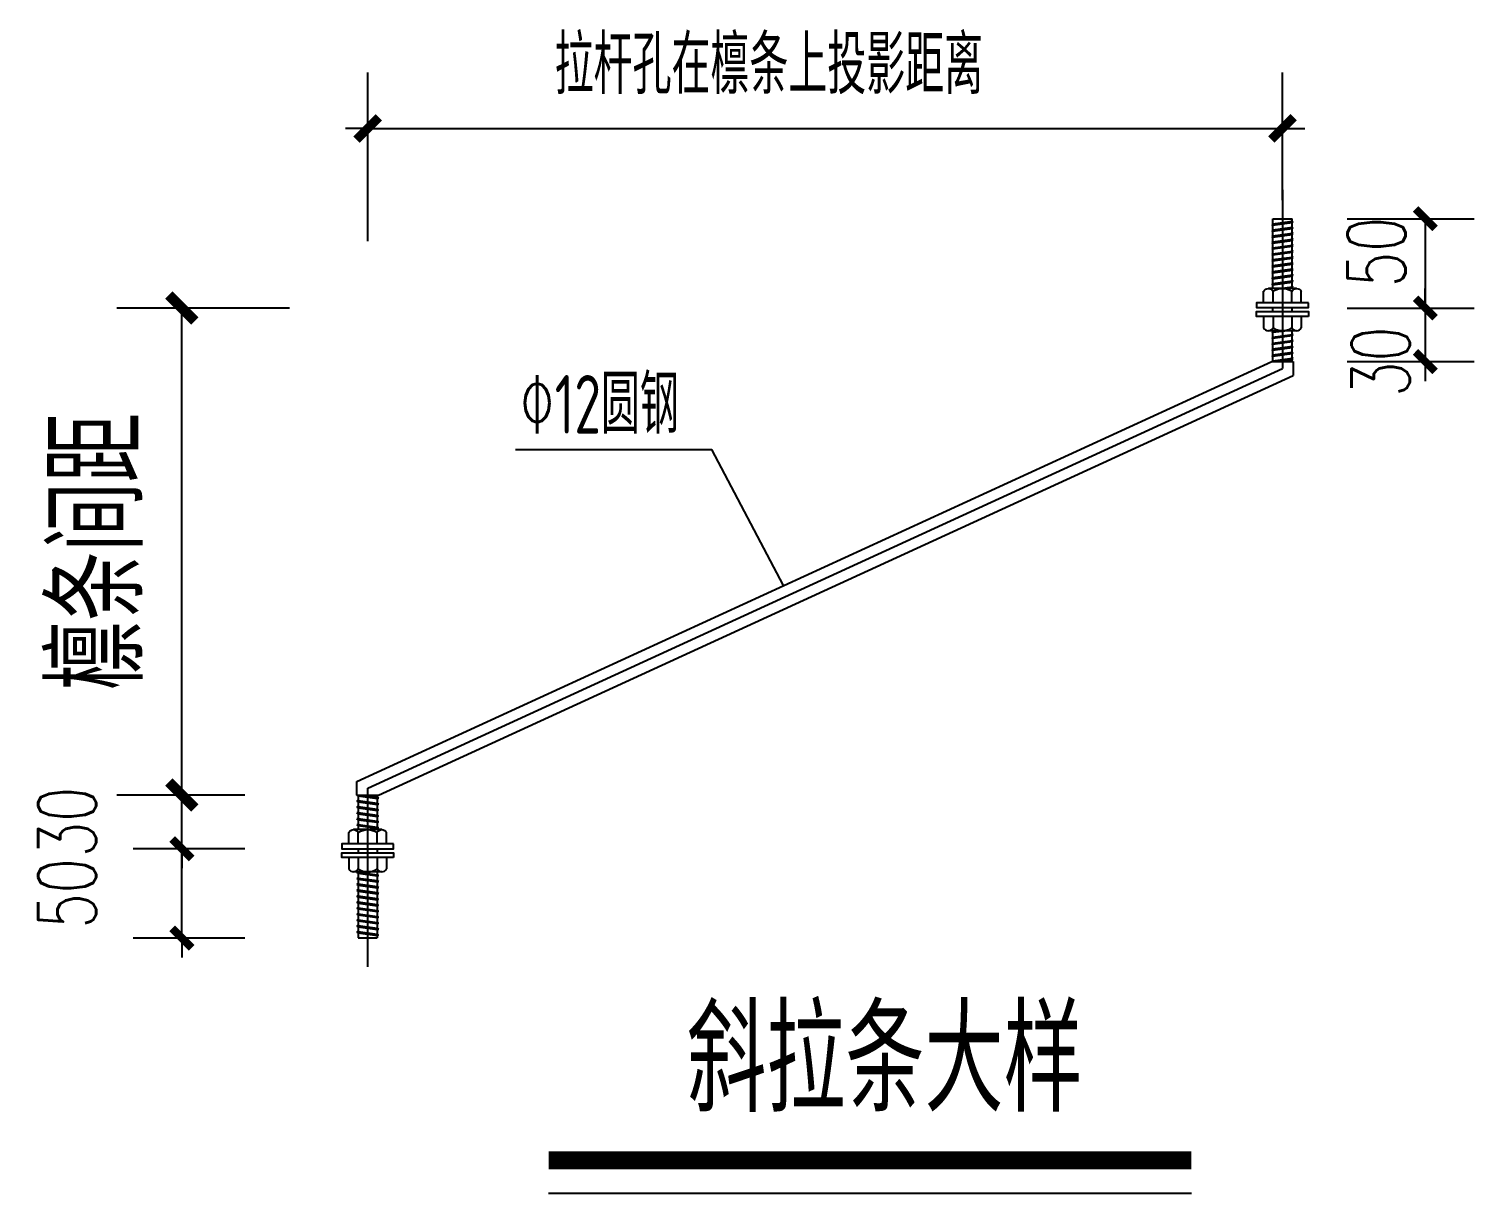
# Model space of a CAD drawing. Extents: x 2025205 to 2402328, y -557483 to 329036.
# Drawn here: x 2153937 to 2165038, y -32852 to -23911 of the extents above; entities that cross this region are included whole.
import ezdxf

# ---------------------------------------------------------------- set-up
doc = ezdxf.new("R2010")
doc.units = 0
doc.header["$LTSCALE"] = 1500
doc.header["$MEASUREMENT"] = 0
doc.linetypes.add('DOTE', pattern=[2.42, 2, -0.2, 0.02, -0.2])
for name, color, linetype in [('11', 3, 'Continuous'), ('DOTE', 252, 'DOTE'), ('LT', 4, 'Continuous'), ('PUB_DIM', 3, 'Continuous'), ('TEXT', 7, 'Continuous'), ('支撑', 130, 'Continuous'), ('标注', 7, 'Continuous'), ('轴线', 253, 'Continuous')]:
    doc.layers.add(name, color=color, linetype=linetype)
doc.styles.add('_TCH_DIM_T3', font='SIMPLEX.shx', dxfattribs={"width": 0.705882, "bigfont": 'GBCBIG.shx'})
doc.styles.add('DIM_FONT', font='SIMPLEX.shx', dxfattribs={"width": 0.8})
doc.styles.get("Standard").update_dxf_attribs({"font": 'TSSDENG', "width": 0.7, "bigfont": 'TSSDCHN'})
doc.styles.add('TSSD_DIMENSION', font='tssdeng.shx', dxfattribs={"width": 0.8, "bigfont": 'tssdchn.shx'})
doc.styles.add('TSSD_REIN', font='TSSDENG', dxfattribs={"width": 0.8, "bigfont": 'TSSDCHN'})
doc.dimstyles.new('_TCH_ARCH&&150', dxfattribs={"dimtxt": 446.25, "dimasz": 150, "dimexe": 375, "dimexo": 450, "dimgap": 189.375, "dimtad": 1, "dimdec": 0, "dimzin": 0, "dimdsep": 46, "dimtxsty": '_TCH_DIM_T3', "dimblk": 'ARCHTICK', "dimcen": 0.09, "dimclrt": 7, "dimazin": 2, "dimtfac": 1, "dimtdec": 0, "dimtmove": 2, "dimatfit": 0, "dimfxl": 1, "dimtolj": 1, "dimtzin": 0, "dimarcsym": 0})
doc.dimstyles.new('DIMN200', dxfattribs={"dimscale": 2, "dimtxt": 300, "dimasz": 100, "dimexe": 250, "dimexo": 300, "dimgap": 150, "dimtad": 1, "dimdec": 0, "dimzin": 0, "dimdsep": 46, "dimtxsty": 'DIM_FONT', "dimblk": 'ARCHTICK', "dimcen": 0.09, "dimclrt": 7, "dimazin": 2, "dimtfac": 1, "dimtdec": 0, "dimtix": 1, "dimtmove": 2, "dimatfit": 3, "dimtolj": 1, "dimtzin": 0, "dimarcsym": 0})

# ---------------------------------------------------------------- blocks, each defined once
blk = doc.blocks.new('_ArchTick')
at = {"color": 0, "linetype": 'ByBlock', "const_width": 0.4}
blk.add_lwpolyline([(-0.5, -0.5), (0.5, 0.5)], dxfattribs=at)
blk = doc.blocks.new('*D263')
at = {"layer": 'Defpoints', "color": 0, "transparency": 16777216}
for p in [(2163612, -26055), (2163612, -26466), (2164663, -26466)]:
    blk.add_point(p, dxfattribs=at)
at = {"layer": 'PUB_DIM', "color": 0, "lineweight": -2, "transparency": 16777216}
for p, q in [((2164663, -26055), (2164663, -25905)), ((2164062, -26055), (2165038, -26055)), ((2164663, -26055), (2164663, -26466)), ((2164062, -26466), (2165038, -26466)), ((2164663, -26466), (2164663, -26616))]:
    blk.add_line(p, q, dxfattribs=at)
at = {"layer": 'PUB_DIM', "color": 0, "lineweight": -2, "transparency": 16777216, "xscale": 150, "yscale": 150, "zscale": 150}
for p, rotation in [((2164663, -26055), 270), ((2164663, -26466), 90)]:
    blk.add_blockref('_ArchTick', p, dxfattribs=dict(at, rotation=rotation))
at = {"layer": 'PUB_DIM', "color": 7, "transparency": 16777216, "insert": (2164320, -26466), "char_height": 446.2, "attachment_point": 5, "rotation": 90, "style": '_TCH_DIM_T3'}
blk.add_mtext('\\A1;30', dxfattribs=at)
blk = doc.blocks.new('*D264')
at = {"layer": 'Defpoints', "color": 0, "transparency": 16777216}
for p in [(2163612, -25369), (2163612, -26055), (2164663, -26055)]:
    blk.add_point(p, dxfattribs=at)
at = {"layer": 'PUB_DIM', "color": 0, "lineweight": -2, "transparency": 16777216}
for p, q in [((2164062, -25369), (2165038, -25369)), ((2164663, -25369), (2164663, -26055)), ((2164062, -26055), (2165038, -26055))]:
    blk.add_line(p, q, dxfattribs=at)
at = {"layer": 'PUB_DIM', "color": 0, "lineweight": -2, "transparency": 16777216, "xscale": 150, "yscale": 150, "zscale": 150}
for p, rotation in [((2164663, -25369), 90), ((2164663, -26055), 270)]:
    blk.add_blockref('_ArchTick', p, dxfattribs=dict(at, rotation=rotation))
at = {"layer": 'PUB_DIM', "color": 7, "transparency": 16777216, "insert": (2164289, -25624), "char_height": 446.2, "attachment_point": 5, "rotation": 90, "style": '_TCH_DIM_T3'}
blk.add_mtext('\\A1;50', dxfattribs=at)
blk = doc.blocks.new('*D265')
at = {"layer": 'Defpoints', "color": 0, "transparency": 16777216}
for p in [(2155112, -26055), (2156539, -26055), (2156045, -29795)]:
    blk.add_point(p, dxfattribs=at)
at = {"layer": 'PUB_DIM', "color": 0, "lineweight": -2, "transparency": 16777216}
for p, q in [((2155939, -26055), (2154612, -26055)), ((2155112, -29795), (2155112, -26055)), ((2155445, -29795), (2154612, -29795))]:
    blk.add_line(p, q, dxfattribs=at)
at = {"layer": 'PUB_DIM', "color": 0, "lineweight": -2, "transparency": 16777216, "xscale": 200, "yscale": 200, "zscale": 200}
for p, rotation in [((2155112, -26055), 90), ((2155112, -29795), 270)]:
    blk.add_blockref('_ArchTick', p, dxfattribs=dict(at, rotation=rotation))
at = {"layer": 'PUB_DIM', "color": 7, "transparency": 16777216, "insert": (2154462, -27925), "char_height": 700, "attachment_point": 5, "rotation": 90, "style": 'TSSD_DIMENSION'}
blk.add_mtext('\\A1;檩条间距', dxfattribs=at)
blk = doc.blocks.new('A$C0B074880')
at = {"layer": '支撑', "linetype": 'Continuous'}
for p, q in [((0, 205.4), (0, 85.4)), ((0, 198.8), (193.3, 198.8)), ((300, 198.8), (323, 198.8)), ((429.7, 198.8), (800, 198.8)), ((800, 198.8), (800, 92.1)), ((0, 92.1), (193.3, 92.1)), ((300, 92.1), (323, 92.1)), ((429.7, 92.1), (800, 92.1))]:
    blk.add_line(p, q, dxfattribs=at)
for points in [[(209.3, 250.9, 0.607359), (209.3, 198.2, 0.607359)], [(413.7, 250.9, -0.607359), (413.7, 198.2, -0.607359)], [(209.4, 198.2, 0.303653), (209.4, 92.7, 0.303653)], [(413.7, 198.2, -0.303653), (413.7, 92.7, -0.303653)], [(209.3, 92.7, 0.607359), (209.3, 40, 0.607359)], [(413.7, 92.7, -0.607359), (413.7, 40, -0.607359)]]:
    blk.add_lwpolyline(points, format="xyb", dxfattribs=at)
for points in [[(273.3, 250.9), (209.3, 250.9)], [(273.3, 0), (273.3, 290.9), (300, 290.9), (300, 0), (273.3, 0)], [(349.7, 0), (349.7, 290.9), (323, 290.9), (323, 0), (349.7, 0)], [(349.7, 250.9), (413.7, 250.9)], [(193.3, 66.4), (193.3, 224.5)], [(273.3, 198.2), (209.3, 198.2)], [(349.7, 198.2), (413.7, 198.2)], [(429.7, 66.4), (429.7, 224.5)], [(273.3, 92.7), (209.3, 92.7)], [(349.7, 92.7), (413.7, 92.7)], [(273.3, 40), (209.3, 40)], [(349.7, 40), (413.7, 40)]]:
    blk.add_lwpolyline(points, dxfattribs=at)
at = {"layer": '标注', "linetype": 'Continuous'}
for p, q in [((4.3, 198.8), (0, 205.4)), ((0, 205.4), (16.7, 85.4)), ((0, 181.2), (12.4, 92.1)), ((4.3, 198.8), (19.1, 92.1)), ((30.9, 198.8), (33.3, 205.4)), ((30.9, 198.8), (45.7, 92.1)), ((37.6, 198.8), (33.3, 205.4)), ((33.3, 205.4), (50, 85.4)), ((37.6, 198.8), (52.4, 92.1)), ((64.2, 198.8), (66.7, 205.4)), ((64.2, 198.8), (79, 92.1)), ((71, 198.8), (66.7, 205.4)), ((66.7, 205.4), (83.3, 85.4)), ((71, 198.8), (85.8, 92.1)), ((97.6, 198.8), (100, 205.4)), ((97.6, 198.8), (112.4, 92.1)), ((104.3, 198.8), (100, 205.4)), ((100, 205.4), (116.7, 85.4)), ((104.3, 198.8), (119.1, 92.1)), ((130.9, 198.8), (133.3, 205.4)), ((130.9, 198.8), (145.7, 92.1)), ((133.3, 205.4), (150, 85.4)), ((137.6, 198.8), (133.3, 205.4)), ((137.6, 198.8), (152.4, 92.1)), ((164.2, 198.8), (166.7, 205.4)), ((164.2, 198.8), (179, 92.1)), ((166.7, 205.4), (183.3, 85.4)), ((171, 198.8), (166.7, 205.4)), ((171, 198.8), (185.8, 92.1)), ((430.9, 198.8), (433.3, 205.4)), ((430.9, 198.8), (445.7, 92.1)), ((437.6, 198.8), (433.3, 205.4)), ((433.3, 205.4), (450, 85.4)), ((437.6, 198.8), (452.4, 92.1)), ((464.2, 198.8), (466.7, 205.4)), ((464.2, 198.8), (479, 92.1)), ((471, 198.8), (466.7, 205.4)), ((466.7, 205.4), (483.3, 85.4)), ((471, 198.8), (485.8, 92.1)), ((497.6, 198.8), (500, 205.4)), ((497.6, 198.8), (512.4, 92.1)), ((504.3, 198.8), (500, 205.4)), ((500, 205.4), (516.7, 85.4)), ((504.3, 198.8), (519.1, 92.1)), ((530.9, 198.8), (533.3, 205.4)), ((530.9, 198.8), (545.7, 92.1)), ((537.6, 198.8), (533.3, 205.4)), ((533.3, 205.4), (550, 85.4)), ((537.6, 198.8), (552.4, 92.1)), ((564.2, 198.8), (566.7, 205.4)), ((564.2, 198.8), (579, 92.1)), ((571, 198.8), (566.7, 205.4)), ((566.7, 205.4), (583.3, 85.4)), ((571, 198.8), (585.8, 92.1)), ((597.6, 198.8), (600, 205.4)), ((597.6, 198.8), (612.4, 92.1)), ((604.3, 198.8), (600, 205.4)), ((600, 205.4), (616.7, 85.4)), ((604.3, 198.8), (619.1, 92.1)), ((630.9, 198.8), (633.3, 205.4)), ((630.9, 198.8), (645.7, 92.1)), ((637.6, 198.8), (633.3, 205.4)), ((633.3, 205.4), (650, 85.4)), ((637.6, 198.8), (652.4, 92.1)), ((664.2, 198.8), (666.7, 205.4)), ((664.2, 198.8), (679, 92.1)), ((671, 198.8), (666.7, 205.4)), ((666.7, 205.4), (683.3, 85.4)), ((671, 198.8), (685.8, 92.1)), ((697.6, 198.8), (700, 205.4)), ((697.6, 198.8), (712.4, 92.1)), ((704.3, 198.8), (700, 205.4)), ((700, 205.4), (716.7, 85.4)), ((704.3, 198.8), (719.1, 92.1)), ((730.9, 198.8), (733.3, 205.4)), ((730.9, 198.8), (745.7, 92.1)), ((737.6, 198.8), (733.3, 205.4)), ((733.3, 205.4), (750, 85.4)), ((737.6, 198.8), (752.4, 92.1)), ((764.2, 198.8), (766.7, 205.4)), ((764.2, 198.8), (779, 92.1)), ((771, 198.8), (766.7, 205.4)), ((766.7, 205.4), (783.3, 85.4)), ((771, 198.8), (785.8, 92.1)), ((12.4, 92.1), (16.7, 85.4)), ((16.7, 85.4), (19.1, 92.1)), ((45.7, 92.1), (50, 85.4)), ((50, 85.4), (52.4, 92.1)), ((79, 92.1), (83.3, 85.4)), ((83.3, 85.4), (85.8, 92.1)), ((112.4, 92.1), (116.7, 85.4)), ((116.7, 85.4), (119.1, 92.1)), ((145.7, 92.1), (150, 85.4)), ((150, 85.4), (152.4, 92.1)), ((179, 92.1), (183.3, 85.4)), ((183.3, 85.4), (185.8, 92.1)), ((445.7, 92.1), (450, 85.4)), ((450, 85.4), (452.4, 92.1)), ((479, 92.1), (483.3, 85.4)), ((483.3, 85.4), (485.8, 92.1)), ((512.4, 92.1), (516.7, 85.4)), ((516.7, 85.4), (519.1, 92.1)), ((545.7, 92.1), (550, 85.4)), ((550, 85.4), (552.4, 92.1)), ((579, 92.1), (583.3, 85.4)), ((583.3, 85.4), (585.8, 92.1)), ((612.4, 92.1), (616.7, 85.4)), ((616.7, 85.4), (619.1, 92.1)), ((645.7, 92.1), (650, 85.4)), ((650, 85.4), (652.4, 92.1)), ((679, 92.1), (683.3, 85.4)), ((683.3, 85.4), (685.8, 92.1)), ((712.4, 92.1), (716.7, 85.4)), ((716.7, 85.4), (719.1, 92.1)), ((745.7, 92.1), (750, 85.4)), ((750, 85.4), (752.4, 92.1)), ((779, 92.1), (783.3, 85.4)), ((783.3, 85.4), (785.8, 92.1))]:
    blk.add_line(p, q, dxfattribs=at)
blk = doc.blocks.new('*D266')
at = {"layer": 'Defpoints', "color": 0, "transparency": 16777216}
for p in [(2155112, -29795), (2156045, -29795), (2156045, -30207)]:
    blk.add_point(p, dxfattribs=at)
at = {"layer": 'PUB_DIM', "color": 0, "lineweight": -2, "transparency": 16777216}
for p, q in [((2155112, -29795), (2155112, -29645)), ((2155595, -29795), (2154737, -29795)), ((2155112, -30207), (2155112, -29795)), ((2155595, -30207), (2154737, -30207)), ((2155112, -30207), (2155112, -30357))]:
    blk.add_line(p, q, dxfattribs=at)
at = {"layer": 'PUB_DIM', "color": 0, "lineweight": -2, "transparency": 16777216, "xscale": 150, "yscale": 150, "zscale": 150}
for p, rotation in [((2155112, -29795), 270), ((2155112, -30207), 90)]:
    blk.add_blockref('_ArchTick', p, dxfattribs=dict(at, rotation=rotation))
at = {"layer": 'PUB_DIM', "color": 7, "transparency": 16777216, "insert": (2154230, -30001), "char_height": 446.2, "attachment_point": 5, "rotation": 90, "style": '_TCH_DIM_T3'}
blk.add_mtext('\\A1;30', dxfattribs=at)
blk = doc.blocks.new('*D267')
at = {"layer": 'Defpoints', "color": 0, "transparency": 16777216}
for p in [(2155112, -30207), (2156045, -30207), (2156045, -30893)]:
    blk.add_point(p, dxfattribs=at)
at = {"layer": 'PUB_DIM', "color": 0, "lineweight": -2, "transparency": 16777216}
for p, q in [((2155112, -30207), (2155112, -30057)), ((2155595, -30207), (2154737, -30207)), ((2155112, -30893), (2155112, -30207)), ((2155595, -30893), (2154737, -30893)), ((2155112, -30893), (2155112, -31043))]:
    blk.add_line(p, q, dxfattribs=at)
at = {"layer": 'PUB_DIM', "color": 0, "lineweight": -2, "transparency": 16777216, "xscale": 150, "yscale": 150, "zscale": 150}
for p, rotation in [((2155112, -30207), 270), ((2155112, -30893), 90)]:
    blk.add_blockref('_ArchTick', p, dxfattribs=dict(at, rotation=rotation))
at = {"layer": 'PUB_DIM', "color": 7, "transparency": 16777216, "insert": (2154230, -30550), "char_height": 446.2, "attachment_point": 5, "rotation": 90, "style": '_TCH_DIM_T3'}
blk.add_mtext('\\A1;50', dxfattribs=at)

msp = doc.modelspace()

# ---------------------------------------------------------------- linework, layer by layer
at = {"layer": '11', "color": 7}
msp.add_line((2157928.5, -32851.6, -137.1), (2162866.1, -32851.6, -137.1), dxfattribs=at)
at = {"layer": '11', "color": 7, "const_width": 137.1, "elevation": -137.1}
msp.add_lwpolyline([(2157928.5, -32599.6), (2162866.1, -32599.6)], dxfattribs=at)
at = {"layer": 'DOTE', "linetype": 'DOTE', "ltscale": 20}
msp.add_line((2156539.2, -29742.6, -137.1), (2163566.2, -26519.2, -137.1), dxfattribs=at)
at = {"layer": 'PUB_DIM'}
for p, q in [((2156539.2, -25015.2, -137.1), (2156539.2, -24246.6, -137.1)), ((2156539.2, -24675.2, -137.1), (2156367.7, -24675.2, -137.1)), ((2156539.2, -25540.7, -137.1), (2156539.2, -24720.3, -137.1)), ((2157675.4, -27142.4, -137.1), (2159183.2, -27142.4, -137.1)), ((2159733.3, -28186.9, -137.1), (2159183.2, -27142.4, -137.1))]:
    msp.add_line(p, q, dxfattribs=at)
at = {"layer": 'PUB_DIM', "color": 3}
for p, q in [((2163566.2, -25015.2, -137.1), (2163566.2, -24246.6, -137.1)), ((2156539.2, -24675.2, -137.1), (2163566.2, -24675.2, -137.1)), ((2163566.2, -24675.2, -137.1), (2163737.6, -24675.2, -137.1)), ((2163566.2, -25227.4, -137.1), (2163566.2, -24720.3, -137.1))]:
    msp.add_line(p, q, dxfattribs=at)
at = {"layer": '支撑', "linetype": 'Continuous'}
for p, q in [((2163493, -25904.6, -137.1), (2163493, -25369.3, -137.1)), ((2163493, -25369.3, -137.1), (2163639.3, -25369.3, -137.1)), ((2163639.3, -25904.6, -137.1), (2163639.3, -25369.3, -137.1)), ((2163493, -26082.4, -137.1), (2163493, -26050.9, -137.1)), ((2163639.3, -26082.4, -137.1), (2163639.3, -26050.9, -137.1)), ((2163493, -26466.4, -137.1), (2163493, -26228.7, -137.1)), ((2163639.3, -26466.4, -137.1), (2163639.3, -26228.7, -137.1)), ((2156456.9, -29689.8, -137.1), (2163483.9, -26466.4, -137.1)), ((2163483.9, -26466.4, -137.1), (2163648.4, -26466.4, -137.1)), ((2163648.4, -26466.4, -137.1), (2163648.4, -26572, -137.1)), ((2156621.5, -29795.4, -137.1), (2163648.4, -26572, -137.1)), ((2156456.9, -29795.4, -137.1), (2156456.9, -29689.8, -137.1))]:
    msp.add_line(p, q, dxfattribs=at)
at = {"layer": '支撑', "linetype": 'Continuous', "elevation": -137.1}
for points in [[(2163421.5, -25926.6, -0.607359), (2163493.9, -25926.6, -0.607359)], [(2163493.8, -25926.6, -0.3036534), (2163638.5, -25926.6, -0.3036534)], [(2163638.4, -25926.6, -0.607359), (2163710.8, -25926.6, -0.607359)], [(2163421.5, -26206.8, 0.607359), (2163493.9, -26206.8, 0.607359)], [(2163493.8, -26206.8, 0.3036534), (2163638.5, -26206.8, 0.3036534)], [(2163638.4, -26206.8, 0.607359), (2163710.8, -26206.8, 0.607359)]]:
    msp.add_lwpolyline(points, format="xyb", dxfattribs=at)
for points in [[(2163421.5, -26014.3), (2163421.5, -25926.5)], [(2163674.6, -25904.6), (2163457.7, -25904.6)], [(2163493.8, -26014.3), (2163493.8, -25926.5)], [(2163638.5, -26014.3), (2163638.5, -25926.5)], [(2163710.8, -26014.3), (2163710.8, -25926.5)], [(2163765.6, -26014.3), (2163366.7, -26014.3), (2163366.7, -26050.9), (2163765.6, -26050.9), (2163765.6, -26014.3)], [(2163765.6, -26119), (2163366.7, -26119), (2163366.7, -26082.4), (2163765.6, -26082.4), (2163765.6, -26119)], [(2163421.5, -26119), (2163421.5, -26206.8)], [(2163493.8, -26119), (2163493.8, -26206.8)], [(2163638.5, -26119), (2163638.5, -26206.8)], [(2163710.8, -26119), (2163710.8, -26206.8)], [(2163674.6, -26228.7), (2163457.7, -26228.7)]]:
    msp.add_lwpolyline(points, dxfattribs=at)
at = {"layer": '标注', "linetype": 'Continuous'}
for p, q in [((2163483.9, -25415, -137.1), (2163648.4, -25392.1, -137.1)), ((2163493, -25409.1, -137.1), (2163483.9, -25415, -137.1)), ((2163493, -25418.3, -137.1), (2163483.9, -25415, -137.1)), ((2163493, -25409.1, -137.1), (2163639.3, -25388.8, -137.1)), ((2163493, -25418.3, -137.1), (2163639.3, -25398, -137.1)), ((2163648.4, -25392.1, -137.1), (2163639.3, -25388.8, -137.1)), ((2163639.3, -25398, -137.1), (2163648.4, -25392.1, -137.1)), ((2163483.9, -25460.7, -137.1), (2163648.4, -25437.9, -137.1)), ((2163493, -25454.8, -137.1), (2163483.9, -25460.7, -137.1)), ((2163493, -25464.1, -137.1), (2163483.9, -25460.7, -137.1)), ((2163483.9, -25506.4, -137.1), (2163648.4, -25483.6, -137.1)), ((2163493, -25500.5, -137.1), (2163483.9, -25506.4, -137.1)), ((2163493, -25509.8, -137.1), (2163483.9, -25506.4, -137.1)), ((2163483.9, -25552.1, -137.1), (2163648.4, -25529.3, -137.1)), ((2163493, -25454.8, -137.1), (2163639.3, -25434.5, -137.1)), ((2163493, -25464.1, -137.1), (2163639.3, -25443.7, -137.1)), ((2163493, -25500.5, -137.1), (2163639.3, -25480.2, -137.1)), ((2163493, -25509.8, -137.1), (2163639.3, -25489.5, -137.1)), ((2163493, -25546.3, -137.1), (2163639.3, -25525.9, -137.1)), ((2163648.4, -25437.9, -137.1), (2163639.3, -25434.5, -137.1)), ((2163639.3, -25443.7, -137.1), (2163648.4, -25437.9, -137.1)), ((2163648.4, -25483.6, -137.1), (2163639.3, -25480.2, -137.1)), ((2163639.3, -25489.5, -137.1), (2163648.4, -25483.6, -137.1)), ((2163648.4, -25529.3, -137.1), (2163639.3, -25525.9, -137.1)), ((2163639.3, -25535.2, -137.1), (2163648.4, -25529.3, -137.1)), ((2163493, -25546.3, -137.1), (2163483.9, -25552.1, -137.1)), ((2163493, -25555.5, -137.1), (2163483.9, -25552.1, -137.1)), ((2163483.9, -25597.9, -137.1), (2163648.4, -25575, -137.1)), ((2163493, -25592, -137.1), (2163483.9, -25597.9, -137.1)), ((2163493, -25601.2, -137.1), (2163483.9, -25597.9, -137.1)), ((2163483.9, -25643.6, -137.1), (2163648.4, -25620.7, -137.1)), ((2163493, -25637.7, -137.1), (2163483.9, -25643.6, -137.1)), ((2163493, -25555.5, -137.1), (2163639.3, -25535.2, -137.1)), ((2163493, -25592, -137.1), (2163639.3, -25571.7, -137.1)), ((2163493, -25601.2, -137.1), (2163639.3, -25580.9, -137.1)), ((2163493, -25637.7, -137.1), (2163639.3, -25617.4, -137.1)), ((2163493, -25646.9, -137.1), (2163639.3, -25626.6, -137.1)), ((2163648.4, -25575, -137.1), (2163639.3, -25571.7, -137.1)), ((2163639.3, -25580.9, -137.1), (2163648.4, -25575, -137.1)), ((2163648.4, -25620.7, -137.1), (2163639.3, -25617.4, -137.1)), ((2163639.3, -25626.6, -137.1), (2163648.4, -25620.7, -137.1)), ((2163493, -25646.9, -137.1), (2163483.9, -25643.6, -137.1)), ((2163483.9, -25689.3, -137.1), (2163648.4, -25666.4, -137.1)), ((2163493, -25683.4, -137.1), (2163483.9, -25689.3, -137.1)), ((2163493, -25692.6, -137.1), (2163483.9, -25689.3, -137.1)), ((2163483.9, -25735, -137.1), (2163648.4, -25712.1, -137.1)), ((2163493, -25729.1, -137.1), (2163483.9, -25735, -137.1)), ((2163493, -25738.3, -137.1), (2163483.9, -25735, -137.1)), ((2163493, -25683.4, -137.1), (2163639.3, -25663.1, -137.1)), ((2163493, -25692.6, -137.1), (2163639.3, -25672.3, -137.1)), ((2163493, -25729.1, -137.1), (2163639.3, -25708.8, -137.1)), ((2163493, -25738.3, -137.1), (2163639.3, -25718, -137.1)), ((2163648.4, -25666.4, -137.1), (2163639.3, -25663.1, -137.1)), ((2163639.3, -25672.3, -137.1), (2163648.4, -25666.4, -137.1)), ((2163648.4, -25712.1, -137.1), (2163639.3, -25708.8, -137.1)), ((2163639.3, -25718, -137.1), (2163648.4, -25712.1, -137.1)), ((2163483.9, -25780.7, -137.1), (2163648.4, -25757.9, -137.1)), ((2163493, -25774.8, -137.1), (2163483.9, -25780.7, -137.1)), ((2163493, -25784.1, -137.1), (2163483.9, -25780.7, -137.1)), ((2163483.9, -25826.4, -137.1), (2163648.4, -25803.6, -137.1)), ((2163493, -25820.5, -137.1), (2163483.9, -25826.4, -137.1)), ((2163493, -25829.8, -137.1), (2163483.9, -25826.4, -137.1)), ((2163483.9, -25872.1, -137.1), (2163648.4, -25849.3, -137.1)), ((2163493, -25774.8, -137.1), (2163639.3, -25754.5, -137.1)), ((2163493, -25784.1, -137.1), (2163639.3, -25763.7, -137.1)), ((2163493, -25820.5, -137.1), (2163639.3, -25800.2, -137.1)), ((2163493, -25829.8, -137.1), (2163639.3, -25809.5, -137.1)), ((2163493, -25866.3, -137.1), (2163639.3, -25845.9, -137.1)), ((2163493, -25875.5, -137.1), (2163639.3, -25855.2, -137.1)), ((2163648.4, -25757.9, -137.1), (2163639.3, -25754.5, -137.1)), ((2163639.3, -25763.7, -137.1), (2163648.4, -25757.9, -137.1)), ((2163648.4, -25803.6, -137.1), (2163639.3, -25800.2, -137.1)), ((2163639.3, -25809.5, -137.1), (2163648.4, -25803.6, -137.1)), ((2163648.4, -25849.3, -137.1), (2163639.3, -25845.9, -137.1)), ((2163639.3, -25855.2, -137.1), (2163648.4, -25849.3, -137.1)), ((2163493, -25866.3, -137.1), (2163483.9, -25872.1, -137.1)), ((2163493, -25875.5, -137.1), (2163483.9, -25872.1, -137.1)), ((2163546.1, -25904.6, -137.1), (2163639.3, -25891.7, -137.1)), ((2163579.3, -25904.6, -137.1), (2163648.4, -25895, -137.1)), ((2163612.5, -25904.6, -137.1), (2163639.3, -25900.9, -137.1)), ((2163648.4, -25895, -137.1), (2163639.3, -25891.7, -137.1)), ((2163639.3, -25900.9, -137.1), (2163648.4, -25895, -137.1)), ((2163483.9, -26237.9, -137.1), (2163549.7, -26228.7, -137.1)), ((2163493, -26232, -137.1), (2163483.9, -26237.9, -137.1)), ((2163493, -26241.2, -137.1), (2163483.9, -26237.9, -137.1)), ((2163483.9, -26283.6, -137.1), (2163648.4, -26260.7, -137.1)), ((2163493, -26277.7, -137.1), (2163483.9, -26283.6, -137.1)), ((2163493, -26286.9, -137.1), (2163483.9, -26283.6, -137.1)), ((2163483.9, -26329.3, -137.1), (2163648.4, -26306.4, -137.1)), ((2163493, -26232, -137.1), (2163516.5, -26228.7, -137.1)), ((2163493, -26241.2, -137.1), (2163582.9, -26228.7, -137.1)), ((2163493, -26277.7, -137.1), (2163639.3, -26257.4, -137.1)), ((2163493, -26286.9, -137.1), (2163639.3, -26266.6, -137.1)), ((2163493, -26323.4, -137.1), (2163639.3, -26303.1, -137.1)), ((2163648.4, -26260.7, -137.1), (2163639.3, -26257.4, -137.1)), ((2163639.3, -26266.6, -137.1), (2163648.4, -26260.7, -137.1)), ((2163648.4, -26306.4, -137.1), (2163639.3, -26303.1, -137.1)), ((2163639.3, -26312.3, -137.1), (2163648.4, -26306.4, -137.1)), ((2163493, -26323.4, -137.1), (2163483.9, -26329.3, -137.1)), ((2163493, -26332.6, -137.1), (2163483.9, -26329.3, -137.1)), ((2163483.9, -26375, -137.1), (2163648.4, -26352.1, -137.1)), ((2163493, -26369.1, -137.1), (2163483.9, -26375, -137.1)), ((2163493, -26378.3, -137.1), (2163483.9, -26375, -137.1)), ((2163483.9, -26420.7, -137.1), (2163648.4, -26397.9, -137.1)), ((2163493, -26414.8, -137.1), (2163483.9, -26420.7, -137.1)), ((2163493, -26332.6, -137.1), (2163639.3, -26312.3, -137.1)), ((2163493, -26369.1, -137.1), (2163639.3, -26348.8, -137.1)), ((2163493, -26378.3, -137.1), (2163639.3, -26358, -137.1)), ((2163493, -26414.8, -137.1), (2163639.3, -26394.5, -137.1)), ((2163493, -26424.1, -137.1), (2163639.3, -26403.7, -137.1)), ((2163648.4, -26352.1, -137.1), (2163639.3, -26348.8, -137.1)), ((2163639.3, -26358, -137.1), (2163648.4, -26352.1, -137.1)), ((2163648.4, -26397.9, -137.1), (2163639.3, -26394.5, -137.1)), ((2163639.3, -26403.7, -137.1), (2163648.4, -26397.9, -137.1)), ((2163493, -26424.1, -137.1), (2163483.9, -26420.7, -137.1)), ((2163493, -26460.5, -137.1), (2163639.3, -26440.2, -137.1)), ((2163493, -26465.2, -137.1), (2163648.4, -26443.6, -137.1)), ((2163517.1, -26466.4, -137.1), (2163639.3, -26449.5, -137.1)), ((2163648.4, -26443.6, -137.1), (2163639.3, -26440.2, -137.1)), ((2163639.3, -26449.5, -137.1), (2163648.4, -26443.6, -137.1))]:
    msp.add_line(p, q, dxfattribs=at)
at = {"layer": '轴线'}
for p, q in [((2163566.2, -25147.8, -137.1), (2163566.2, -26519.2, -137.1)), ((2156539.2, -31114, -137.1), (2156539.2, -29742.6, -137.1))]:
    msp.add_line(p, q, dxfattribs=at)

# ---------------------------------------------------------------- block references
at = {"layer": 'LT', "linetype": 'Continuous', "xscale": -1.371428571508399, "yscale": 1.371428571508399, "zscale": 1.371428571428567, "rotation": 90}
msp.add_blockref('A$C0B074880', (2156738.6, -29795.4, -137.1), dxfattribs=at)
at = {"layer": 'PUB_DIM', "xscale": 171.4285714285714, "yscale": 171.4285714285714, "zscale": 171.4285714285714}
msp.add_blockref('_ArchTick', (2156539.2, -24675.2, -137.1), dxfattribs=at)
at = {"layer": 'PUB_DIM', "color": 3, "xscale": 171.4285714285714, "yscale": 171.4285714285714, "zscale": 171.4285714285714, "rotation": 180}
msp.add_blockref('_ArchTick', (2163566.2, -24675.2, -137.1), dxfattribs=at)

# ---------------------------------------------------------------- texts
at = {"layer": '11', "color": 7, "width": 0.8}
msp.add_text('斜拉条大样', height=800, dxfattribs=at).set_placement((2158992.3, -32227, -137.1))
at = {"layer": 'TEXT', "ltscale": 99, "style": 'TSSD_REIN', "width": 0.7}
for s, p in [('拉杆孔在檩条上投影距离', (2157975.2, -24411.9, -137.1)), ('%%13012圆钢', (2157705.8, -27019.3, -137.1))]:
    msp.add_text(s, height=450, dxfattribs=at).set_placement(p)

# ---------------------------------------------------------------- dimensions: what is measured, and where the dimension line sits
at = {"layer": 'PUB_DIM', "color": 3}
for base, p1, p2, text, picture, middle in [((2164662.9, -26055, -137.1), (2163611.6, -25369.3, -137.1), (2163611.6, -26055, -137.1), '50', '*D264', (2164288.6, -25623.9, -137.1)), ((2164662.9, -26466.4, -137.1), (2163611.6, -26055, -137.1), (2163611.6, -26466.4, -137.1), '30', '*D263', (2164320, -26466.4, -137.1))]:
    dim = msp.add_linear_dim(base=base, p1=p1, p2=p2, angle=270, text=text, dimstyle='_TCH_ARCH&&150', dxfattribs=at)
    dim.commit()
    dim.dimension.update_dxf_attribs({"geometry": picture, "text_midpoint": middle, "dimtype": 160})
at = {"layer": 'PUB_DIM'}
dim = msp.add_linear_dim(base=(2155112, -26055, -137.1), p1=(2156045.5, -29795.4, -137.1), p2=(2156539.2, -26055, -137.1), angle=90, text='檩条间距', dimstyle='DIMN200', override={"dimtxt": 350, "dimtxsty": 'TSSD_DIMENSION'}, dxfattribs=at)
dim.commit()
dim.dimension.update_dxf_attribs({"geometry": '*D265', "text_midpoint": (2154462, -27925.2, -137.1)})
at = {"layer": 'PUB_DIM', "color": 3}
for base, p1, p2, text, picture, middle in [((2155112, -29795.4, -137.1), (2156045.5, -30206.8, -137.1), (2156045.5, -29795.4, -137.1), '30', '*D266', (2154229.8, -30001.1, -137.1)), ((2155112, -30206.8, -137.1), (2156045.5, -30892.5, -137.1), (2156045.5, -30206.8, -137.1), '50', '*D267', (2154229.8, -30549.7, -137.1))]:
    dim = msp.add_linear_dim(base=base, p1=p1, p2=p2, angle=90, text=text, dimstyle='_TCH_ARCH&&150', dxfattribs=at)
    dim.commit()
    dim.dimension.update_dxf_attribs({"geometry": picture, "text_midpoint": middle})

doc.saveas('drawing.dxf')
